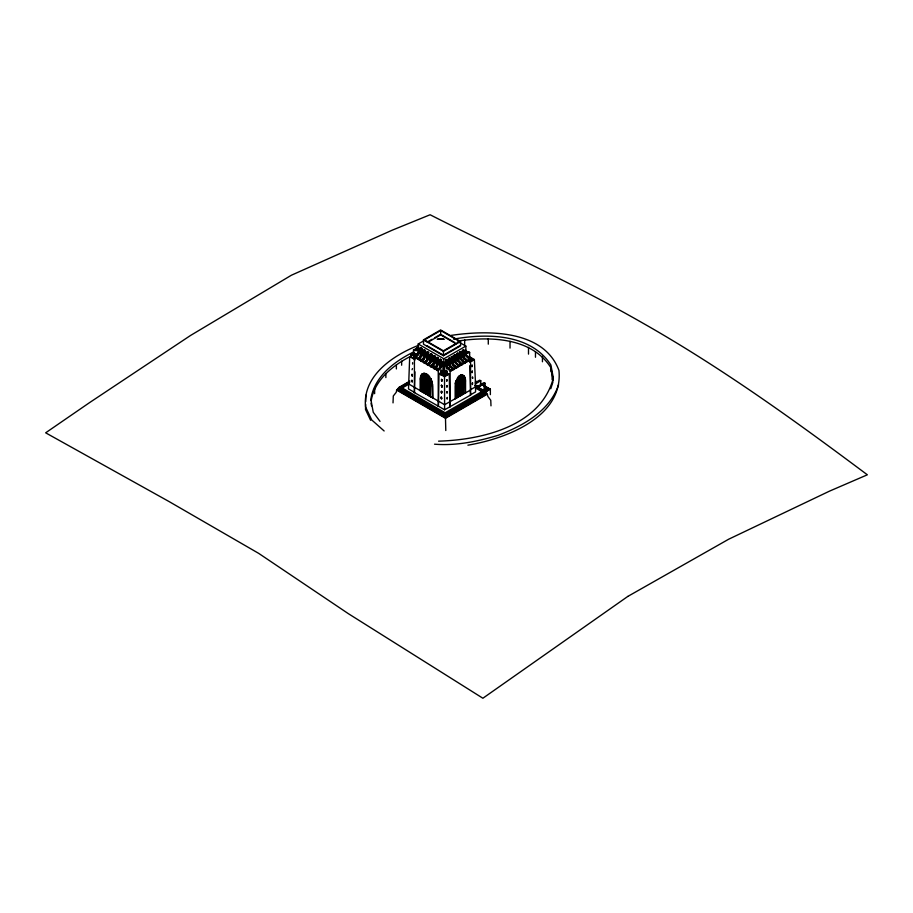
<?xml version="1.0" encoding="UTF-8"?>
<svg xmlns="http://www.w3.org/2000/svg" width="913" height="913" viewBox="0 0 913 913"><rect width="100%" height="100%" fill="white"/><g stroke="black" fill="none" stroke-linecap="round" stroke-linejoin="round"><path stroke-width="1.37" d="M412.254 381.851L411.752 380.196L412.151 381.908L412.277 380.39M411.831 375.722L411.957 374.216L412.368 375.928M412.048 369.754L412.516 368.555M412.608 364.093L412.642 362.632M412.277 375.985L412.402 374.478M414.959 371.819L414.422 392.613L414.422 356.766A6.494 3.755 -60 0 0 416.773 354.655L418.496 351.596A7.064 4.074 -60 0 0 419.124 348.424L419.124 352.258M449.881 406.742L449.23 374.033L448.5 373.611L444.414 375.973L439.644 373.223L439.016 373.577L438.468 406.239L444.608 409.789L470.56 395.112L470.56 359.254L466.68 355.362L465.071 350.455L465.071 353.011M441.116 398.627L441.241 397.109L441.652 398.821L441.139 397.166M441.23 392.704C441.093 388.527 441.595 395.854 441.801 391.449L441.264 391.243M441.378 385.32L441.789 387.032L441.378 385.32L441.915 385.526M442.006 381.063L441.504 379.397L441.915 381.109L442.04 379.603M441.481 385.275L441.892 386.986M441.595 379.351L441.47 380.858M441.675 392.955L441.801 391.449M441.789 387.032L441.824 385.571M365.656 404.299L365.52 409.526L370.61 420.288M365.725 401.686L365.885 395.146M393.024 402.884L393.298 395.991L396.139 392.407A9.952 8.103 7.6 0 0 396.607 390.034L399.072 388.607M414.65 392.487L408.499 388.938L409.709 356.652L415.198 359.825M371.214 400.602C374.775 379.534 393.286 364.995 411.443 355.91M550.767 388.767L552.913 382.091M455.804 381.246L455.667 381.668A12.965 7.487 -60 0 0 455.085 383.802M455.964 380.835L456.899 379.774L456.899 397.92L455.153 398.924L455.153 386.986A12.965 7.487 -60 0 1 456.021 381.874L456.899 379.774M558.585 384.795C549.535 411.398 522.898 425.823 498.19 435.284C477.613 441.458 456.123 445.943 434.542 444.186M421.304 360.258L422.046 359.014L422.639 359.494M424.556 362.141L425.298 360.886L425.892 361.365M427.798 364.013L428.539 362.758L429.133 363.237M431.05 365.885L431.792 364.629L432.374 365.12M434.291 367.756L434.885 366.592L435.627 366.992M437.532 369.628L438.126 368.464L438.868 368.863M418.576 349.348L416.853 350.66L413.498 349.884L413.498 353.148M458.623 376.567L457.196 378.393L457.196 397.326L457.561 378.61L458.623 376.567L458.623 396.504L457.196 397.326M459.273 375.973L459.479 375.825A5.352 3.093 -60 0 1 460.494 375.232L461.065 395.512L459.273 396.128L459.273 375.973L459.273 396.128M459.638 376.19L459.844 376.03A5.352 3.093 -60 0 1 460.86 375.448L461.065 375.369M416.476 354.061L417.332 353.742L418.028 354.963M448.397 369.286L449.264 368.955L449.961 370.187M451.182 367.677L451.878 367.254L452.734 368.578M453.966 366.079L454.834 365.748L455.519 366.969M456.751 364.47L457.436 364.036L458.303 365.36M459.536 362.86L460.22 362.438L461.088 363.762M462.309 361.251L463.005 360.829L463.872 362.153M465.094 359.654L465.79 359.22L466.646 360.544M422.251 373.976L422.297 392.088L422.297 373.953A11.002 6.345 60 0 0 420.3 378.986M418.805 349.656L413.498 349.884M423.495 339.853L440.614 329.97L460.574 341.496L460.574 345.867L443.456 355.75L423.495 344.224L423.495 339.853L443.456 351.379L460.574 341.496M440.682 330.54L424.465 339.898L443.387 350.82L459.593 341.462L440.682 330.54L440.682 334.9L456.055 343.779M418.211 353.799L418.211 343.984L424.317 340.458M414.445 349.348L414.445 349.964L417.23 347.739L418.645 348.367M427.158 342.101L432.054 339.282M434.497 337.867L440.614 334.341L454.697 342.478M419.067 347.305L417.23 348.367L417.23 347.739M427.946 342.261L440.682 334.9M415.541 350.603L417.378 349.542L416.282 348.903M420.688 355.956L420.961 347.979L422.183 348.686L422.183 355.203M411.695 353.719L413.543 352.658L415.826 353.982L413.977 355.499L411.695 353.719L413.977 355.043L415.826 353.982M411.067 354.153L414.034 355.865L414.034 358.432L411.067 356.721L411.067 354.153L413.486 352.749L416.454 354.461L416.454 356.937M411.695 354.176L413.543 353.114L415.826 354.438M420.688 348.138L422.183 348.686M414.034 355.865L416.454 354.461M423.94 359.129L424.203 349.85L425.424 350.558L425.424 355.773M423.94 350.01L425.424 350.558M415.518 358.022L416.454 357.485L418.599 358.718L417.663 359.266L415.518 357.394A6.494 3.755 -60 0 0 417.869 355.283L419.592 352.235A7.064 4.074 -60 0 0 420.231 349.051L420.231 358.01M427.181 351.882L428.676 352.429L427.181 351.882L427.181 359.699M418.759 359.893L419.706 359.357L421.852 360.589L420.904 361.137L418.759 359.277A6.494 3.755 -60 0 0 421.121 357.154L422.845 354.107A7.064 4.074 -60 0 0 423.472 350.923L423.472 359.882M430.422 362.883L430.696 353.605L431.917 354.312L431.917 360.818M430.422 353.765L431.917 354.312M422.011 361.776L422.947 361.228L425.093 362.461L424.157 363.009L422.011 361.149A6.494 3.755 -60 0 0 424.362 359.037L426.086 355.979A7.064 4.074 -60 0 0 426.713 352.806L426.725 360.475M433.675 355.636L435.159 356.184L433.675 355.636L433.675 363.454M425.253 363.648L426.2 363.1L428.345 364.344L427.398 364.88L425.253 363.02A6.494 3.755 -60 0 0 427.604 360.909L429.338 357.85A7.064 4.074 -60 0 0 429.966 354.678L429.966 362.358M436.916 365.326L437.19 357.348L438.411 358.056L438.411 363.271M436.916 357.508L438.411 358.056M459.593 345.822L443.387 355.18L426.828 345.628M428.494 365.52L429.441 364.972L431.587 366.216L430.639 366.764L428.494 364.892A6.494 3.755 -60 0 0 430.856 362.781L432.579 359.722A7.064 4.074 -60 0 0 433.207 356.549L433.207 365.508M440.169 359.38L441.652 359.927L440.169 359.38L440.169 368.498M418.211 343.984L443.866 358.798L465.858 346.095L465.858 354.506M431.746 367.391L432.682 366.843L434.828 368.087L433.892 368.635L431.746 366.764A6.494 3.755 -60 0 0 434.097 364.652L435.821 361.605A7.064 4.074 -60 0 0 436.46 358.421L436.46 366.102M445.67 365.314L445.67 360.11L446.719 359.505L447.039 368.806M449.812 358.079L448.454 358.501L449.812 358.079L449.812 367.197M452.597 356.469L451.239 356.892L452.597 356.469L452.597 364.287M455.382 354.872L454.023 355.283L455.382 354.872L455.382 362.678M458.166 353.263L456.797 353.685L458.166 353.263L458.166 361.08M460.951 351.653L459.581 352.076L460.951 351.653L460.951 359.471M463.724 350.044L462.366 350.466L463.724 350.044L463.724 357.862M484.62 392.122L489.71 388.984L445.327 414.901L399.152 388.242L399.152 387.295L409.948 381.052M445.67 360.11L447.039 359.688M483.308 390.661L485.762 392.088L485.762 393.035L445.396 416.339L398.308 389.155L398.308 388.208L408.088 382.558M484.255 391.711L486.606 393.069L486.606 394.028L445.464 417.789L397.452 390.068L397.452 389.121L399.871 387.717M404.721 384.921L407.141 383.528M399.152 388.242L402.759 386.165M424.728 373.565L424.728 393.492L424.568 373.531A8 4.622 60 0 0 423.21 373.565L423.073 392.533L425.047 393.309M409.709 382.467L401.195 387.374L445.167 412.767L482.863 391.004L475.684 386.861L474.361 359.528L468.86 356.355L468.232 356.709L473.002 359.46L469.933 361.228M425.812 393.754L425.812 373.611L425.812 393.754L427.467 394.713L427.238 374.387A7.27 4.2 60 0 0 426.337 373.839M401.195 388.607L408.499 384.396M434.987 369.263L435.935 368.726L438.08 369.959L437.133 370.507L434.987 368.647A6.494 3.755 -60 0 0 437.35 366.524L439.073 363.477A7.064 4.074 -60 0 0 439.701 360.293L439.701 367.973M468.552 352.372L466.406 351.128L465.459 351.676L467.604 352.909L468.552 351.745A6.494 3.755 -60 0 1 466.189 352.35L465.219 352.019M427.467 394.713L427.467 374.57M427.923 375.403L428.402 375.38A8 4.622 60 0 1 429.761 376.989L429.589 396.299L429.441 377.172A8 4.622 60 0 0 428.083 375.563L427.923 395.34L429.897 396.116M466.36 355.91L467.102 356.31M431.347 379.74A11.002 6.345 60 0 0 430.742 378.496L430.354 396.744L432.705 397.737L432.705 385.788A11.002 6.345 60 0 0 432.579 384.099M441.013 370.107L441.013 373.531L441.846 373.052M441.013 373.531L445.624 374.319L446.56 373.782L446.56 370.347M445.989 372.013L446.719 371.226M447.427 372.162L445.59 373.223L446.56 373.782M450.143 406.901L450.143 371.043L451.09 370.495L447.199 366.604L445.59 361.708M451.09 370.495L451.09 371.123L453.875 368.898L449.983 365.006L448.374 360.099L448.374 362.655M455.713 368.453L454.606 367.825L452.768 368.886L453.875 369.514L456.648 367.288L452.768 363.397L451.159 358.489L451.159 361.046M458.497 366.855L457.39 366.216L455.553 367.277L456.648 367.916L459.433 365.679L455.553 361.788L453.944 356.88L453.944 359.437M461.27 365.246L460.175 364.607L458.337 365.668L459.433 366.307L462.218 364.07L458.326 360.179L456.717 355.271L456.717 357.839M464.055 363.636L462.959 362.997L461.122 364.07L462.218 364.698L465.002 362.472L461.111 358.581L459.501 353.673L459.501 356.23M466.84 362.027L465.744 361.4L463.895 362.461L465.002 363.089L467.787 360.863L463.895 356.972L462.286 352.064L462.286 354.621M469.624 360.43L468.517 359.79L466.68 360.852L467.787 361.491L470.56 359.254M422.616 391.905L420.254 390.912L420.254 378.963M439.016 373.577L444.517 376.749L449.23 374.033M469.647 362.244L474.361 359.528M446.64 379.808L446.788 381.326L447.13 379.648M471.838 365.257L471.987 366.775L472.226 365.04M446.777 385.743L446.925 387.26L447.153 385.526M472.089 371.249L472.124 372.709L472.363 370.975M432.705 397.737L432.397 385.971M446.925 391.677L447.062 393.195L447.028 391.734M472.649 378.427L472.5 376.909L472.535 378.37M447.062 397.612L447.199 399.129L447.438 397.395M472.261 383.061L472.409 384.578L472.637 382.844M476.335 382.068L479.69 380.139L480.786 380.767L480.786 384.259M480.786 380.767L476.312 383.357L476.312 381.28L475.376 381.828L475.376 385.32M414.422 392.613L438.468 406.239M478.115 386.781L475.376 385.514L477.807 386.952M478.412 386.804L475.97 385.548M479.005 386.838L476.266 385.56M479.302 386.85L476.563 385.583M461.362 394.918L463.153 394.313L463.153 375.38L461.362 374.992L461.362 394.918L461.727 375.197M465.539 380.983A12.965 7.487 -60 0 0 464.694 376.864L463.439 375.574L463.439 393.72L465.562 392.921L465.562 380.972M478.366 385.685L477.168 385.617M476.997 386.678L484.004 382.627L485.1 383.266L485.1 388.481L484.21 389.2M479.861 385.959L480.569 385.491M478.092 387.306L485.1 383.266M470.298 394.952L475.57 391.917L475.57 386.838L470.298 389.874L470.56 395.112M484.221 387.409L485.1 388.481M484.929 388.196L485.819 387.671L484.929 388.379M483.605 389.725L484.472 390.228L487.77 388.333L484.472 390.422C480.752 388.847 491.137 388.265 484.164 386.758M484.426 389.668L487.12 388.116L484.426 389.862L483.901 389.372L484.426 389.862M484.529 390.798C492.94 384.681 485.739 393.126 483.308 390.091M399.152 387.295L445.327 413.943L489.06 388.767L484.575 391.357M485.807 391.837L490.361 389.212L490.361 394.633M398.308 388.208L445.396 415.392L485.762 392.088M397.452 389.121L445.464 416.83L486.606 393.069M396.607 390.034L445.521 418.28L487.462 394.062A9.952 8.103 7.6 0 0 487.93 396.482L490.772 400.316L490.989 405.851M413.886 351.87C394.405 361.32 374.296 376.555 370.826 399.255L373.246 412.265L380.025 421.372M441.675 397.372L441.652 398.821M418.439 345.365C392.978 355.374 362.484 375.825 365.52 406.81L371.739 419.957L384.133 430.97M453.544 339.145C486.572 333.211 530.784 333.473 550.916 365.029L553.335 378.028C540.838 426.223 481.881 439.918 438.571 441.15M457.721 341.063C489.619 336.281 531.822 337.285 550.916 367.745L553.335 380.744M437.201 339.191L438.594 338.928M461.362 374.992L462.777 375.175L462.777 394.096M450.931 335.425C486.846 330.084 543.623 329.319 558.95 370.416C563.561 417.344 505.14 438.959 467.901 445.167M439.393 338.849L440.443 338.803M438.16 339.031L439.473 338.837M439.153 338.928L441.333 338.814M441.219 338.894L443.17 339.008M442.257 338.974L443.307 339.111M443.125 338.997L444.334 339.305M425.047 373.383L424.876 373.349A8 4.622 60 0 0 423.518 373.383L423.381 392.35M418.382 349.063L416.282 348.287M425.492 373.794L425.732 373.885A7.27 4.2 60 0 1 426.919 374.57L427.158 374.752M459.741 342.569L465.858 346.095M466.406 351.128L465.299 349.873L465.299 350.501M468.552 351.745L469.647 352.384L469.647 356.983M469.43 359.779L471.804 361.149M480.421 383.471L490.361 389.212M483.936 385.845L489.71 389.178M483.936 385.959L489.06 388.961M483.936 386.153L488.421 388.744M483.89 386.439L487.12 388.299M451.832 369.423L452.928 370.062M475.331 385.56L484.906 391.095L484.906 392.042M474.714 385.708L480.854 389.246M476.529 387.203L478.926 388.596M475.684 388.093L482.863 392.236M414.422 356.766L415.518 357.394M422.377 352.852L422.377 350.295A7.064 4.074 -60 0 1 421.749 353.468L420.014 356.526A6.494 3.755 -60 0 1 417.663 358.638L418.759 359.277M425.618 356.002L425.618 352.167A7.064 4.074 -60 0 1 424.99 355.34L423.267 358.398A6.494 3.755 -60 0 1 420.904 360.509L422.011 361.149M428.87 356.595L428.87 354.039A7.064 4.074 -60 0 1 428.231 357.223L426.508 360.27A6.494 3.755 -60 0 1 424.157 362.393L425.253 363.02M432.111 359.756L432.111 355.91A7.064 4.074 -60 0 1 431.484 359.094L429.761 362.141A6.494 3.755 -60 0 1 427.398 364.264L428.494 364.892M435.353 360.35L435.353 357.793A7.064 4.074 -60 0 1 434.725 360.966L433.002 364.025A6.494 3.755 -60 0 1 430.639 366.136L431.746 366.764M438.605 363.5L438.605 359.665A7.064 4.074 -60 0 1 437.978 362.838L436.243 365.896A6.494 3.755 -60 0 1 433.892 368.007L434.987 368.647M441.846 365.371L441.846 361.537A7.064 4.074 -60 0 1 441.219 364.709L439.495 367.768A6.494 3.755 -60 0 1 437.133 369.879L438.24 370.518L438.24 406.365M463.439 393.72L463.804 375.791M458.623 396.504L458.988 376.784M408.499 383.859L444.608 404.71L470.56 390.034L469.727 365.782M469.624 359.802L465.733 355.91L464.124 351.003L464.124 358.683M466.84 361.411L462.948 357.519L461.339 352.612L461.339 359.003M464.055 363.009L460.175 359.117L458.566 354.21L458.566 360.612M461.27 364.618L457.39 360.726L455.781 355.819L455.781 363.5M458.497 366.227L454.606 362.335L452.996 357.428L452.996 365.109M455.713 367.836L451.821 363.945L450.212 359.037L450.212 366.706M452.928 369.434L449.036 365.542L447.427 360.635L447.427 368.316M450.143 371.043L446.263 367.152L444.654 362.244L444.654 373.759M463.439 375.574L464.318 376.67A12.965 7.487 -60 0 1 465.174 380.778L465.196 392.704M433.937 365.873L434.52 366.353M430.4 378.69L430.354 378.598A11.002 6.345 60 0 1 432.351 385.948M371.066 403.272L371.557 405.874M445.795 430.525L445.555 420.95A9.952 0.628 87.5 0 1 445.521 418.28M444.517 376.749L444.608 409.789M552.125 374.25L552.125 379.648M550.916 367.745L550.916 371.796M542.448 356.355L542.448 361.765M535.475 351.859L535.475 357.257M528.501 347.351L528.501 354.107M510.025 341.348L510.025 348.104M488.284 338.746L488.284 344.155M467.787 360.863L467.787 361.491M465.002 362.472L465.002 363.089M464.66 339.739L464.66 345.148M463.416 349.862L463.416 358.98M462.686 350.649L462.686 357.166M462.218 364.07L462.218 364.698M460.631 351.471L460.631 359.288M460.7 375.152L460.7 395.306M459.901 352.258L459.901 358.775M459.433 365.679L459.433 366.307M457.847 353.08L457.847 359.596M457.116 353.867L457.116 360.373M456.648 367.288L456.648 367.916M456.534 380.961L456.534 397.703M455.062 354.689L455.062 361.194M454.332 355.465L454.332 360.681M453.875 368.898L453.875 369.514M452.289 356.287L452.289 362.803M451.558 357.074L451.558 362.29M449.504 357.896L449.504 364.413M448.774 358.683L448.774 365.2M447.176 375.22L447.176 371.785L446.309 370.461L445.624 370.895L445.624 374.319M446.719 359.505L446.719 366.022M445.989 360.293L445.989 364.196M445.464 416.83L445.464 417.789M445.327 413.943L445.327 414.901M445.396 415.392L445.396 416.339M443.866 358.798L443.866 374.216M443.456 351.379L443.456 355.75M442.942 373.691L442.942 362.176A7.064 4.074 -60 0 1 442.314 365.348L440.591 368.407A6.494 3.755 -60 0 1 438.24 370.518M442.12 374.17L441.527 370.256L440.785 374.935M441.39 360.087L441.39 366.604M440.431 359.22L440.431 368.338M438.137 358.216L438.137 363.42M437.772 368.224L437.772 370.518M437.19 357.348L437.19 363.865M437.133 369.879L437.133 370.507M434.896 356.332L434.896 362.849M433.949 355.477L433.949 363.294M433.892 368.007L433.892 368.635M431.644 354.461L431.644 359.676M430.696 353.605L430.696 361.422M430.639 366.136L430.639 366.764M430.662 378.416L430.662 396.562M428.402 352.589L428.402 357.805M428.243 375.22L428.243 395.158M427.455 351.733L427.455 358.238M427.398 364.264L427.398 364.88M425.161 350.718L425.161 355.922M424.203 349.85L424.203 357.668M424.157 362.381L424.157 363.009M421.909 348.846L421.909 354.05M420.961 347.979L420.961 354.495M420.904 360.509L420.904 361.137M420.573 390.73L420.573 378.781A11.002 6.345 60 0 1 422.536 373.748M417.663 358.638L417.663 359.266M401.652 361.171L401.652 365.223M396.368 364.892L396.368 368.943M385.868 373.531L385.868 377.583M374.627 388.253L374.627 393.663M465.094 350.843A7.064 4.074 -60 0 0 465.573 351.927L467.296 352.989A6.494 3.755 -60 0 0 469.647 352.384M466.406 350.501A6.494 3.755 -60 0 1 465.185 351.014M431.529 380.173A11.002 6.345 60 0 1 432.351 382.798M627.824 596.417L482.886 698.24L348.378 613.684L258.687 553.369L168.985 501.511L45.65 432.819L89.725 402.507L190.577 335.448L291.43 275.212L392.282 230.156L430.103 214.76C501.18 250.847 573.935 283.566 643.14 323.293C721.761 367.893 795.063 420.745 867.35 474.806L829.529 491.126L728.677 539.218L627.859 596.394M485.18 387.454L484.575 387.991L485.18 387.454"/></g></svg>
